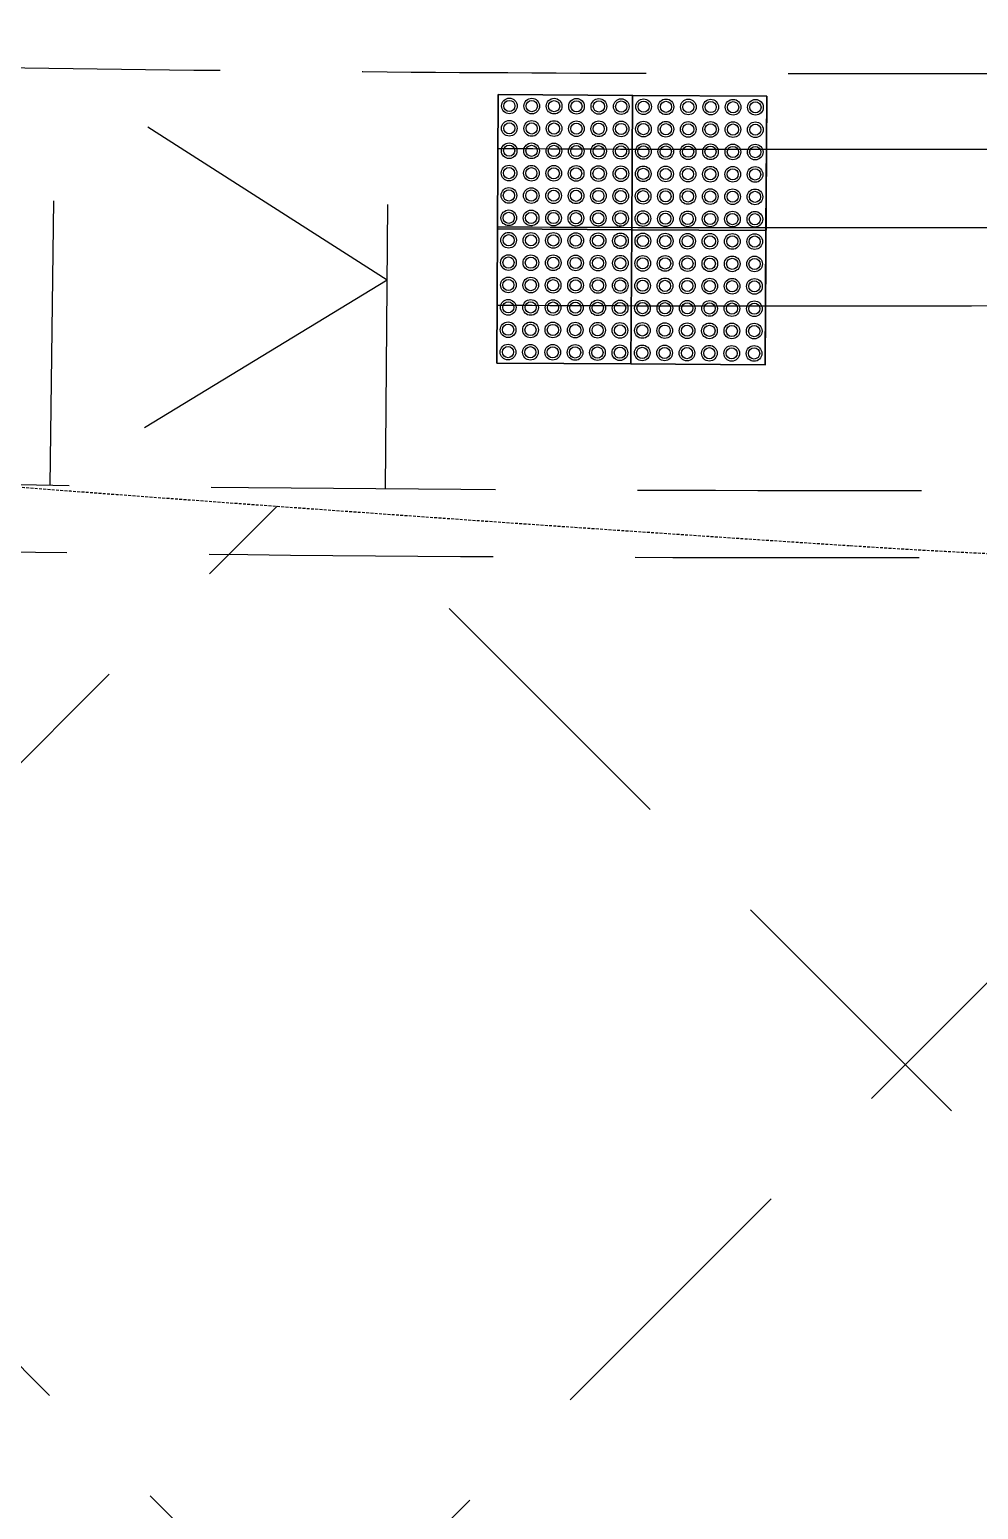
# Model space of a CAD drawing. Header units: millimetres. Extents: x 832728086 to 834530684, y 817551485 to 818349469.
# Drawn here: x 834243065 to 834245186, y 817899255 to 817902562 of the extents above; entities that cross this region are included whole.
import ezdxf

# ---------------------------------------------------------------- set-up
doc = ezdxf.new("R2010")
doc.units = ezdxf.units.MM
doc.header["$LTSCALE"] = 100
doc.linetypes.add('Hidden', pattern=[9.525, 6.35, -3.175])
doc.layers.add('+C-160', color=160, linetype='Hidden')
doc.layers.add('000-Tactile-l', color=8, linetype='Continuous')
doc.layers.add('000-helpline', color=30, linetype='Continuous', lineweight=30, plot=False)

# ---------------------------------------------------------------- blocks, each defined once
blk = doc.blocks.new('tactile')
at = {"layer": '000-helpline', "ltscale": 0.015}
for points in [[(834244.1676, 817902.1657), (834244.1693, 817902.4657), (834244.4693, 817902.464), (834244.4676, 817902.164)], [(834244.4676, 817902.164), (834244.4693, 817902.464), (834244.7693, 817902.4622), (834244.7676, 817902.1623)], [(834244.1659, 817901.8657), (834244.1676, 817902.1657), (834244.4676, 817902.164), (834244.4659, 817901.864)], [(834244.4659, 817901.864), (834244.4676, 817902.164), (834244.7676, 817902.1623), (834244.7659, 817901.8623)]]:
    blk.add_lwpolyline(points, close=True, dxfattribs=at)
at = {"layer": '000-Tactile-l'}
blk.add_lwpolyline([(834244.7659, 817901.8623), (834244.1659, 817901.8657), (834244.1693, 817902.4657), (834244.7693, 817902.4622)], close=True, dxfattribs=at)
at = {"layer": '000-Tactile-l', "ltscale": 0.015}
for centre, radius in [((834244.1941, 817902.4405), 0.0175), ((834244.1941, 817902.4405), 0.0125), ((834244.2441, 817902.4402), 0.0175), ((834244.2441, 817902.4402), 0.0125), ((834244.2941, 817902.44), 0.0175), ((834244.2941, 817902.44), 0.0125), ((834244.3441, 817902.4397), 0.0175), ((834244.3441, 817902.4397), 0.0125), ((834244.3941, 817902.4394), 0.0175), ((834244.3941, 817902.4394), 0.0125), ((834244.4441, 817902.4391), 0.0175), ((834244.4441, 817902.4391), 0.0125), ((834244.4941, 817902.4388), 0.0175), ((834244.4941, 817902.4388), 0.0125), ((834244.5441, 817902.4385), 0.0175), ((834244.5441, 817902.4385), 0.0125), ((834244.5941, 817902.4382), 0.0175), ((834244.5941, 817902.4382), 0.0125), ((834244.6441, 817902.438), 0.0175), ((834244.6441, 817902.438), 0.0125), ((834244.6941, 817902.4377), 0.0175), ((834244.6941, 817902.4377), 0.0125), ((834244.7441, 817902.4374), 0.0175), ((834244.7441, 817902.4374), 0.0125), ((834244.1939, 817902.3905), 0.0175), ((834244.1939, 817902.3905), 0.0125), ((834244.2439, 817902.3902), 0.0175), ((834244.2439, 817902.3902), 0.0125), ((834244.2939, 817902.39), 0.0175), ((834244.2939, 817902.39), 0.0125), ((834244.3439, 817902.3897), 0.0175), ((834244.3439, 817902.3897), 0.0125), ((834244.3938, 817902.3894), 0.0175), ((834244.3938, 817902.3894), 0.0125), ((834244.4438, 817902.3891), 0.0175), ((834244.4438, 817902.3891), 0.0125), ((834244.4938, 817902.3888), 0.0175), ((834244.4938, 817902.3888), 0.0125), ((834244.5438, 817902.3885), 0.0175), ((834244.5438, 817902.3885), 0.0125), ((834244.5938, 817902.3882), 0.0175), ((834244.5938, 817902.3882), 0.0125), ((834244.6438, 817902.388), 0.0175), ((834244.6438, 817902.388), 0.0125), ((834244.6938, 817902.3877), 0.0175), ((834244.6938, 817902.3877), 0.0125), ((834244.7438, 817902.3874), 0.0175), ((834244.7438, 817902.3874), 0.0125), ((834244.1936, 817902.3405), 0.0175), ((834244.1936, 817902.3405), 0.0125), ((834244.2436, 817902.3402), 0.0175), ((834244.2436, 817902.3402), 0.0125), ((834244.2936, 817902.34), 0.0175), ((834244.2936, 817902.34), 0.0125), ((834244.3436, 817902.3397), 0.0175), ((834244.3436, 817902.3397), 0.0125), ((834244.3936, 817902.3394), 0.0175), ((834244.3936, 817902.3394), 0.0125), ((834244.4436, 817902.3391), 0.0175), ((834244.4436, 817902.3391), 0.0125), ((834244.4936, 817902.3388), 0.0175), ((834244.4936, 817902.3388), 0.0125), ((834244.5436, 817902.3385), 0.0175), ((834244.5436, 817902.3385), 0.0125), ((834244.5936, 817902.3382), 0.0175), ((834244.5936, 817902.3382), 0.0125), ((834244.6436, 817902.338), 0.0175), ((834244.6436, 817902.338), 0.0125), ((834244.6936, 817902.3377), 0.0175), ((834244.6936, 817902.3377), 0.0125), ((834244.7436, 817902.3374), 0.0175), ((834244.7436, 817902.3374), 0.0125), ((834244.1933, 817902.2905), 0.0175), ((834244.1933, 817902.2905), 0.0125), ((834244.2433, 817902.2902), 0.0175), ((834244.2433, 817902.2902), 0.0125), ((834244.2933, 817902.29), 0.0175), ((834244.2933, 817902.29), 0.0125), ((834244.3433, 817902.2897), 0.0175), ((834244.3433, 817902.2897), 0.0125), ((834244.3933, 817902.2894), 0.0175), ((834244.3933, 817902.2894), 0.0125), ((834244.4433, 817902.2891), 0.0175), ((834244.4433, 817902.2891), 0.0125), ((834244.4933, 817902.2888), 0.0175), ((834244.4933, 817902.2888), 0.0125), ((834244.5433, 817902.2885), 0.0175), ((834244.5433, 817902.2885), 0.0125), ((834244.5933, 817902.2882), 0.0175), ((834244.5933, 817902.2882), 0.0125), ((834244.6433, 817902.288), 0.0175), ((834244.6433, 817902.288), 0.0125), ((834244.6933, 817902.2877), 0.0175), ((834244.6933, 817902.2877), 0.0125), ((834244.7433, 817902.2874), 0.0175), ((834244.7433, 817902.2874), 0.0125), ((834244.193, 817902.2405), 0.0175), ((834244.193, 817902.2405), 0.0125), ((834244.243, 817902.2402), 0.0175), ((834244.243, 817902.2402), 0.0125), ((834244.293, 817902.24), 0.0175), ((834244.293, 817902.24), 0.0125), ((834244.343, 817902.2397), 0.0175), ((834244.343, 817902.2397), 0.0125), ((834244.393, 817902.2394), 0.0175), ((834244.393, 817902.2394), 0.0125), ((834244.443, 817902.2391), 0.0175), ((834244.443, 817902.2391), 0.0125), ((834244.493, 817902.2388), 0.0175), ((834244.493, 817902.2388), 0.0125), ((834244.543, 817902.2385), 0.0175), ((834244.543, 817902.2385), 0.0125), ((834244.593, 817902.2382), 0.0175), ((834244.593, 817902.2382), 0.0125), ((834244.643, 817902.238), 0.0175), ((834244.643, 817902.238), 0.0125), ((834244.693, 817902.2377), 0.0175), ((834244.693, 817902.2377), 0.0125), ((834244.743, 817902.2374), 0.0175), ((834244.743, 817902.2374), 0.0125), ((834244.1927, 817902.1905), 0.0175), ((834244.1927, 817902.1905), 0.0125), ((834244.2427, 817902.1902), 0.0175), ((834244.2427, 817902.1902), 0.0125), ((834244.2927, 817902.19), 0.0175), ((834244.2927, 817902.19), 0.0125), ((834244.3427, 817902.1897), 0.0175), ((834244.3427, 817902.1897), 0.0125), ((834244.3927, 817902.1894), 0.0175), ((834244.3927, 817902.1894), 0.0125), ((834244.4427, 817902.1891), 0.0175), ((834244.4427, 817902.1891), 0.0125), ((834244.4927, 817902.1888), 0.0175), ((834244.4927, 817902.1888), 0.0125), ((834244.5427, 817902.1885), 0.0175), ((834244.5427, 817902.1885), 0.0125), ((834244.5927, 817902.1882), 0.0175), ((834244.5927, 817902.1882), 0.0125), ((834244.6427, 817902.188), 0.0175), ((834244.6427, 817902.188), 0.0125), ((834244.6927, 817902.1877), 0.0175), ((834244.6927, 817902.1877), 0.0125), ((834244.7427, 817902.1874), 0.0175), ((834244.7427, 817902.1874), 0.0125), ((834244.1924, 817902.1405), 0.0175), ((834244.1924, 817902.1405), 0.0125), ((834244.2424, 817902.1402), 0.0175), ((834244.2424, 817902.1402), 0.0125), ((834244.2924, 817902.14), 0.0175), ((834244.2924, 817902.14), 0.0125), ((834244.3424, 817902.1397), 0.0175), ((834244.3424, 817902.1397), 0.0125), ((834244.3924, 817902.1394), 0.0175), ((834244.3924, 817902.1394), 0.0125), ((834244.4424, 817902.1391), 0.0175), ((834244.4424, 817902.1391), 0.0125), ((834244.4924, 817902.1388), 0.0175), ((834244.4924, 817902.1388), 0.0125), ((834244.5424, 817902.1385), 0.0175), ((834244.5424, 817902.1385), 0.0125), ((834244.5924, 817902.1382), 0.0175), ((834244.5924, 817902.1382), 0.0125), ((834244.6424, 817902.138), 0.0175), ((834244.6424, 817902.138), 0.0125), ((834244.6924, 817902.1377), 0.0175), ((834244.6924, 817902.1377), 0.0125), ((834244.7424, 817902.1374), 0.0175), ((834244.7424, 817902.1374), 0.0125), ((834244.1921, 817902.0905), 0.0175), ((834244.1921, 817902.0905), 0.0125), ((834244.2421, 817902.0902), 0.0175), ((834244.2421, 817902.0902), 0.0125), ((834244.2921, 817902.09), 0.0175), ((834244.2921, 817902.09), 0.0125), ((834244.3421, 817902.0897), 0.0175), ((834244.3421, 817902.0897), 0.0125), ((834244.3921, 817902.0894), 0.0175), ((834244.3921, 817902.0894), 0.0125), ((834244.4421, 817902.0891), 0.0175), ((834244.4421, 817902.0891), 0.0125), ((834244.4921, 817902.0888), 0.0175), ((834244.4921, 817902.0888), 0.0125), ((834244.5421, 817902.0885), 0.0175), ((834244.5421, 817902.0885), 0.0125), ((834244.5921, 817902.0883), 0.0175), ((834244.5921, 817902.0883), 0.0125), ((834244.6421, 817902.088), 0.0175), ((834244.6421, 817902.088), 0.0125), ((834244.6921, 817902.0877), 0.0175), ((834244.6921, 817902.0877), 0.0125), ((834244.7421, 817902.0874), 0.0175), ((834244.7421, 817902.0874), 0.0125), ((834244.1919, 817902.0405), 0.0175), ((834244.1919, 817902.0405), 0.0125), ((834244.2419, 817902.0402), 0.0175), ((834244.2419, 817902.0402), 0.0125), ((834244.2919, 817902.04), 0.0175), ((834244.2919, 817902.04), 0.0125), ((834244.3419, 817902.0397), 0.0175), ((834244.3419, 817902.0397), 0.0125), ((834244.3919, 817902.0394), 0.0175), ((834244.3919, 817902.0394), 0.0125), ((834244.4419, 817902.0391), 0.0175), ((834244.4419, 817902.0391), 0.0125), ((834244.4919, 817902.0388), 0.0175), ((834244.4919, 817902.0388), 0.0125), ((834244.5419, 817902.0385), 0.0175), ((834244.5419, 817902.0385), 0.0125), ((834244.5919, 817902.0383), 0.0175), ((834244.5919, 817902.0383), 0.0125), ((834244.6419, 817902.038), 0.0175), ((834244.6419, 817902.038), 0.0125), ((834244.6919, 817902.0377), 0.0175), ((834244.6919, 817902.0377), 0.0125), ((834244.7419, 817902.0374), 0.0175), ((834244.7419, 817902.0374), 0.0125), ((834244.1916, 817901.9905), 0.0175), ((834244.1916, 817901.9905), 0.0125), ((834244.2416, 817901.9902), 0.0175), ((834244.2416, 817901.9902), 0.0125), ((834244.2916, 817901.99), 0.0175), ((834244.2916, 817901.99), 0.0125), ((834244.3416, 817901.9897), 0.0175), ((834244.3416, 817901.9897), 0.0125), ((834244.3916, 817901.9894), 0.0175), ((834244.3916, 817901.9894), 0.0125), ((834244.4416, 817901.9891), 0.0175), ((834244.4416, 817901.9891), 0.0125), ((834244.4916, 817901.9888), 0.0175), ((834244.4916, 817901.9888), 0.0125), ((834244.5416, 817901.9885), 0.0175), ((834244.5416, 817901.9885), 0.0125), ((834244.5916, 817901.9883), 0.0175), ((834244.5916, 817901.9883), 0.0125), ((834244.6416, 817901.988), 0.0175), ((834244.6416, 817901.988), 0.0125), ((834244.6916, 817901.9877), 0.0175), ((834244.6916, 817901.9877), 0.0125), ((834244.7416, 817901.9874), 0.0175), ((834244.7416, 817901.9874), 0.0125), ((834244.1913, 817901.9405), 0.0175), ((834244.1913, 817901.9405), 0.0125), ((834244.2413, 817901.9402), 0.0175), ((834244.2413, 817901.9402), 0.0125), ((834244.2913, 817901.94), 0.0175), ((834244.2913, 817901.94), 0.0125), ((834244.3413, 817901.9397), 0.0175), ((834244.3413, 817901.9397), 0.0125), ((834244.3913, 817901.9394), 0.0175), ((834244.3913, 817901.9394), 0.0125), ((834244.4413, 817901.9391), 0.0175), ((834244.4413, 817901.9391), 0.0125), ((834244.4913, 817901.9388), 0.0175), ((834244.4913, 817901.9388), 0.0125), ((834244.5413, 817901.9385), 0.0175), ((834244.5413, 817901.9385), 0.0125), ((834244.5913, 817901.9383), 0.0175), ((834244.5913, 817901.9383), 0.0125), ((834244.6413, 817901.938), 0.0175), ((834244.6413, 817901.938), 0.0125), ((834244.6913, 817901.9377), 0.0175), ((834244.6913, 817901.9377), 0.0125), ((834244.7413, 817901.9374), 0.0175), ((834244.7413, 817901.9374), 0.0125), ((834244.191, 817901.8905), 0.0175), ((834244.191, 817901.8905), 0.0125), ((834244.241, 817901.8902), 0.0175), ((834244.241, 817901.8902), 0.0125), ((834244.291, 817901.89), 0.0175), ((834244.291, 817901.89), 0.0125), ((834244.341, 817901.8897), 0.0175), ((834244.341, 817901.8897), 0.0125), ((834244.391, 817901.8894), 0.0175), ((834244.391, 817901.8894), 0.0125), ((834244.441, 817901.8891), 0.0175), ((834244.441, 817901.8891), 0.0125), ((834244.491, 817901.8888), 0.0175), ((834244.491, 817901.8888), 0.0125), ((834244.541, 817901.8885), 0.0175), ((834244.541, 817901.8885), 0.0125), ((834244.591, 817901.8883), 0.0175), ((834244.591, 817901.8883), 0.0125), ((834244.641, 817901.888), 0.0175), ((834244.641, 817901.888), 0.0125), ((834244.691, 817901.8877), 0.0175), ((834244.691, 817901.8877), 0.0125), ((834244.741, 817901.8874), 0.0175), ((834244.741, 817901.8874), 0.0125)]:
    blk.add_circle(centre, radius, dxfattribs=at)
at = {"layer": '000-Tactile-l', "ltscale": 5e-05}
for radius, start, end in [(128.0421, 269.69225, 270.813512), (128.2171, 269.692225, 270.813849), (128.3921, 269.6922, 270.814184)]:
    blk.add_arc((834244.8563, 818030.3857), radius, start, end, dxfattribs=at)
blk = doc.blocks.new('A$C062A3D83')
at = {"layer": '+C-160'}
for p, q in [((-80222.4, -103716.1), (-80209.8, -102784.7)), ((-79468.8, -103258.3), (-80209.8, -102784.7)), ((-79472.4, -103724), (-79465.2, -102792.7)), ((-79468.8, -103258.3), (-80222.4, -103716.1)), ((-70794.1, -115179.4), (-82429, -103544.4)), ((-85254.1, -109302.4), (-79714.8, -103763.1)), ((-70125.3, -113196.5), (-79546.6, -103775.3)), ((-83100.9, -109800.9), (-77192.1, -103892.1))]:
    blk.add_line(p, q, dxfattribs=at)
at = {"layer": '+C-160', "ltscale": 3}
for centre, radius, start, end in [((-74852.1, -2177.8), 110471.5, 212.033848, 267.992832), ((-77705.6, -83599.3), 29000, 267.99283, 333.75706)]:
    blk.add_arc(centre, radius, start, end, dxfattribs=at)
at = {"layer": '+C-160', "ltscale": 0.01}
for centre, radius, start, end in [((-77172.1, -84417.6), 19474.5, 266.28516, 335.52166), ((-67419.5, 65791.6), 170000, 257.422242, 266.285156)]:
    blk.add_arc(centre, radius, start, end, dxfattribs=at)
at = {"layer": '+C-160'}
for radius, start in [(127922.1, 258.438576), (128853.5, 268.113489), (129003.5, 268.113489)]:
    blk.add_arc((-78477, 25125.6), radius, start, 270.813277, dxfattribs=at)

msp = doc.modelspace()

# ---------------------------------------------------------------- block references
at = {"layer": '+C-160', "ltscale": 5}
msp.add_blockref('A$C062A3D83', (834323333.3128, 818005260.0327), dxfattribs=at)
at = {"layer": '000-Tactile-l', "xscale": 1000, "yscale": 1000, "zscale": 1000}
msp.add_blockref('tactile', (-56.4905, -49.2817, -0.0703), dxfattribs=at)

doc.saveas('drawing.dxf')
